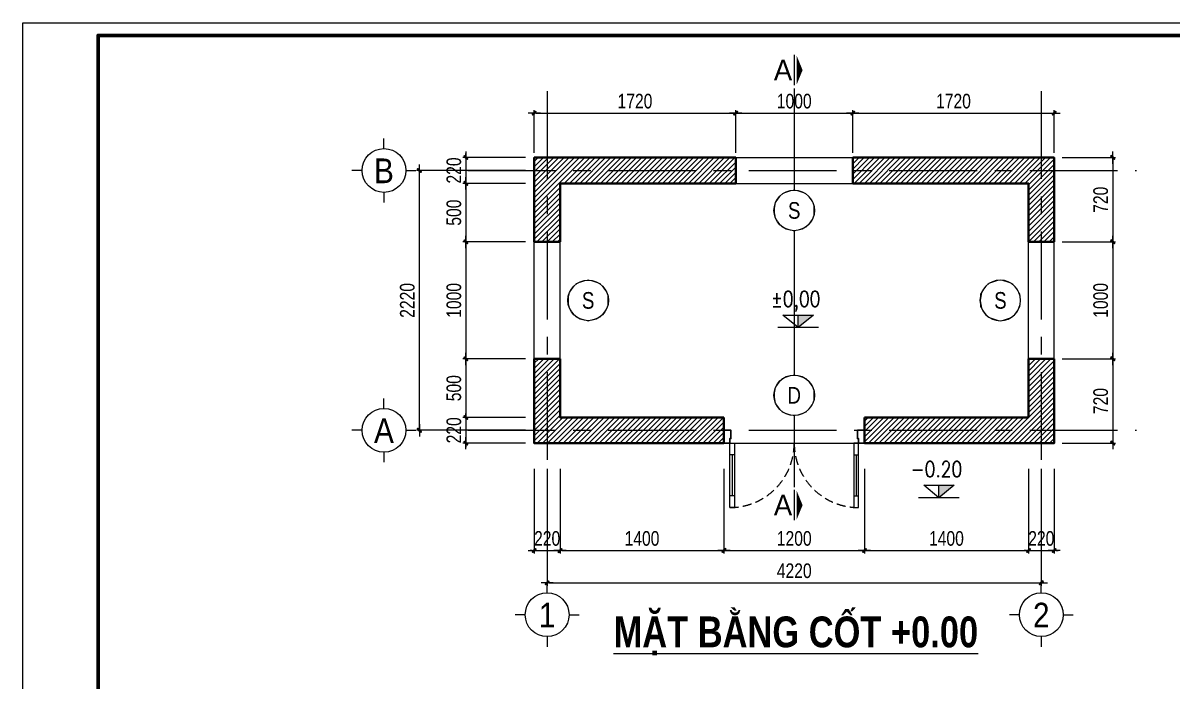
# Model space of a CAD drawing. Header units: millimetres. Extents: x 3320094 to 3411034, y 113561 to 144305.
# Drawn here: x 3366133 to 3375946, y 138682 to 144305 of the extents above; entities that cross this region are included whole.
import ezdxf
from ezdxf.enums import TextEntityAlignment as Align

# ---------------------------------------------------------------- set-up
doc = ezdxf.new("R2010")
doc.units = ezdxf.units.MM
doc.header["$LTSCALE"] = 600
doc.header["$MEASUREMENT"] = 0
doc.header["$PDMODE"] = 32
for name, pattern in [('CENTER', [2, 1.25, -0.25, 0.25, -0.25]), ('HIDDEN', [0.375, 0.25, -0.125]), ('HIDDEN2', [0.1875, 0.125, -0.0625])]:
    doc.linetypes.add(name, pattern=pattern)
doc.layers.get('0').update_dxf_attribs({"lineweight": 0})
doc.layers.get('Defpoints').update_dxf_attribs({"lineweight": 0})
for name, color, linetype, lineweight in [('03', 252, 'Continuous', 30), ('cat1', 30, 'Continuous', 40), ('hatch1 @ 1', 136, 'Continuous', 9), ('Khungten_LCDI', 7, 'Continuous', 5), ('LC ISO', 153, 'Continuous', 13), ('LC Khac', 4, 'Continuous', 9), ('LC MANH DUT', 35, 'HIDDEN', 5), ('LC Net manh', 239, 'Continuous', 5), ('LC Net thay', 7, 'Continuous', 25), ('LC Text1', 3, 'Continuous', 20), ('LC Text2', 7, 'Continuous', 18), ('thay1', 63, 'Continuous', 18), ('truc', 76, 'CENTER', 9)]:
    doc.layers.add(name, color=color, linetype=linetype, lineweight=lineweight)
doc.layers.add('DIM', color=1, linetype='Continuous')
doc.styles.add('General text 2', font='arial.ttf')
doc.styles.add('HOATBIF', font='hoatbif.shx', dxfattribs={"width": 0.8})
doc.styles.add('Khungten', font='VHAVAN.TTF', dxfattribs={"width": 0.9, "height": 5000})
doc.styles.add('LC 1', font='VHAVANB.TTF')
doc.styles.add('LC3', font='VHARIALB.TTF', dxfattribs={"width": 0.8})
doc.styles.add('T1', font='Vnsimli.shx', dxfattribs={"width": 0.8})
doc.styles.add('Title', font='VHBLACK.TTF', dxfattribs={"width": 0.8})
doc.dimstyles.new('1-100(1-50)', dxfattribs={"dimscale": 50, "dimtxt": 2.5, "dimasz": 0.35, "dimexe": 0.5, "dimexo": 0, "dimgap": 0.8, "dimtad": 1, "dimdec": 0, "dimzin": 0, "dimdsep": 46, "dimtxsty": 'HOATBIF', "dimblk1": 'DOT', "dimblk2": 'DOT', "dimsah": 1, "dimcen": -1, "dimdle": 1, "dimclrd": 256, "dimclre": 256, "dimclrt": 4, "dimadec": 3, "dimazin": 2, "dimtfac": 0.333333, "dimtdec": 0, "dimtix": 1, "dimtmove": 2, "dimatfit": 3, "dimldrblk": 'DOT', "dimfxl": 1, "dimtvp": 0.833333, "dimtolj": 1, "dimtzin": 0, "dimarcsym": 0})

# ---------------------------------------------------------------- blocks, each defined once
blk = doc.blocks.new('*U80')
for p, q in [((-450, 1110), (-450, 1150)), ((-100, 1130), (-450, 1130)), ((-100, 1110), (-100, 1150)), ((-450, 90), (-450, 50)), ((-100, 70), (-450, 70)), ((-100, 90), (-100, 50))]:
    blk.add_line(p, q)
for points in [[(0, 1150), (0, 1110), (-550, 1110), (-550, 1150)], [(0, 50), (0, 90), (-550, 90), (-550, 50)]]:
    blk.add_lwpolyline(points, close=True)
at = {"linetype": 'HIDDEN2'}
for centre, start, end in [((0, 1150), 180.00004, 270), ((0, 50), 90, 179.99996)]:
    blk.add_arc(centre, 550, start, end, dxfattribs=at)
at = {"layer": '03'}
for points in [[(110, 1200), (110, 1140), (40, 1140), (40, 1150), (0, 1150), (0, 1200)], [(110, 0), (110, 60), (40, 60), (40, 50), (0, 50), (0, 0)]]:
    blk.add_lwpolyline(points, close=True, dxfattribs=at)
blk = doc.blocks.new('ha tang Nui Beo')
at = {"layer": 'Defpoints', "lineweight": 0}
blk.add_lwpolyline([(-1200, -14850), (-1200, 14850), (40800, 14850), (40800, -14850)], close=True, dxfattribs=at)
at = {"layer": 'Khungten_LCDI', "color": 5, "lineweight": 60}
blk.add_lwpolyline([(0, -14650), (0, 14650), (40600, 14650), (40600, -14650)], close=True, dxfattribs=at)
at = {"color": 7, "style": 'Khungten', "width": 0.8}
for tag, p in [('REVISION', (39499, -10746)), ('NGAYHT', (39546, -11609))]:
    blk.add_attdef(tag, text='', height=200, dxfattribs=at).set_placement(p, align=Align.CENTER)
at = {"layer": 'LC Text1', "style": 'Title', "width": 3.882085}
for tag, p, p2 in [('TENBANVE1', (36913, -8886), (40339, -8886)), ('TENBANVE2', (36913, -9562), (40339, -9562))]:
    blk.add_attdef(tag, text='', height=250, dxfattribs=at).set_placement(p, p2, align=Align.FIT)
at = {"layer": 'LC Text1', "style": 'Title', "width": 0.7}
blk.add_attdef('SOBANVE', text='', height=250, dxfattribs=at).set_placement((39562, -13896), align=Align.CENTER)
blk = doc.blocks.new('DOT')
at = {"layer": 'DIM'}
for p, q in [((-3, 0), (3, 0)), ((-1, -1), (1, 1))]:
    blk.add_line(p, q, dxfattribs=at)
blk.add_lwpolyline([(0.5, 1), (-1, -0.5), (-0.5, -1), (1, 0.5)], close=True, dxfattribs=at)
blk = doc.blocks.new('*D81')
at = {"layer": 'Defpoints', "color": 0, "transparency": 16777216}
for p in [(3370499.2, 140494.1), (3370719.2, 140494.1), (3370719.2, 139797.6)]:
    blk.add_point(p, dxfattribs=at)
at = {"layer": 'DIM', "lineweight": -2, "transparency": 16777216}
for p, q in [((3370499.2, 140494.1), (3370499.2, 139772.6)), ((3370719.2, 140494.1), (3370719.2, 139772.6)), ((3370481.7, 139797.6), (3370464.2, 139797.6)), ((3370499.2, 139797.6), (3370719.2, 139797.6)), ((3370736.7, 139797.6), (3370754.2, 139797.6))]:
    blk.add_line(p, q, dxfattribs=at)
at = {"layer": 'DIM', "lineweight": -2, "transparency": 16777216, "xscale": 17.5, "yscale": 17.5, "zscale": 17.5}
blk.add_blockref('DOT', (3370499.2, 139797.6), dxfattribs=at)
at = {"layer": 'DIM', "lineweight": -2, "transparency": 16777216, "xscale": 17.5, "yscale": 17.5, "zscale": 17.5, "rotation": 180}
blk.add_blockref('DOT', (3370719.2, 139797.6), dxfattribs=at)
at = {"layer": 'DIM', "color": 4, "transparency": 16777216, "insert": (3370609.2, 139900.1), "char_height": 125, "attachment_point": 5, "style": 'HOATBIF'}
blk.add_mtext('\\A1;220', dxfattribs=at)
blk = doc.blocks.new('_Dot')
at = {"color": 0, "linetype": 'ByBlock', "lineweight": -2}
blk.add_line((-0.5, 0), (-1, 0), dxfattribs=at)
at = {"color": 0, "linetype": 'ByBlock', "const_width": 0.5}
blk.add_lwpolyline([(-0.25, 0, 1), (0.25, 0, 1)], format="xyb", close=True, dxfattribs=at)
blk = doc.blocks.new('*D82')
at = {"layer": 'Defpoints', "color": 0, "transparency": 16777216}
for p in [(3370719.2, 140494.1), (3372119.2, 140494.1), (3372119.2, 139797.6)]:
    blk.add_point(p, dxfattribs=at)
at = {"layer": 'DIM', "lineweight": -2, "transparency": 16777216}
for p, q in [((3370719.2, 140494.1), (3370719.2, 139772.6)), ((3372119.2, 140494.1), (3372119.2, 139772.6)), ((3370736.7, 139797.6), (3372101.7, 139797.6))]:
    blk.add_line(p, q, dxfattribs=at)
at = {"layer": 'DIM', "lineweight": -2, "transparency": 16777216, "xscale": 17.5, "yscale": 17.5, "zscale": 17.5, "rotation": 180}
blk.add_blockref('DOT', (3370719.2, 139797.6), dxfattribs=at)
at = {"layer": 'DIM', "lineweight": -2, "transparency": 16777216, "xscale": 17.5, "yscale": 17.5, "zscale": 17.5}
blk.add_blockref('DOT', (3372119.2, 139797.6), dxfattribs=at)
at = {"layer": 'DIM', "color": 4, "transparency": 16777216, "insert": (3371419.2, 139900.1), "char_height": 125, "attachment_point": 5, "style": 'HOATBIF'}
blk.add_mtext('\\A1;1400', dxfattribs=at)
blk = doc.blocks.new('*D83')
at = {"layer": 'Defpoints', "color": 0, "transparency": 16777216}
for p in [(3372119.2, 140494.1), (3373319.2, 140494.1), (3373319.2, 139797.6)]:
    blk.add_point(p, dxfattribs=at)
at = {"layer": 'DIM', "lineweight": -2, "transparency": 16777216}
for p, q in [((3372119.2, 140494.1), (3372119.2, 139772.6)), ((3373319.2, 140494.1), (3373319.2, 139772.6)), ((3372136.7, 139797.6), (3373301.7, 139797.6))]:
    blk.add_line(p, q, dxfattribs=at)
at = {"layer": 'DIM', "lineweight": -2, "transparency": 16777216, "xscale": 17.5, "yscale": 17.5, "zscale": 17.5, "rotation": 180}
blk.add_blockref('DOT', (3372119.2, 139797.6), dxfattribs=at)
at = {"layer": 'DIM', "lineweight": -2, "transparency": 16777216, "xscale": 17.5, "yscale": 17.5, "zscale": 17.5}
blk.add_blockref('DOT', (3373319.2, 139797.6), dxfattribs=at)
at = {"layer": 'DIM', "color": 4, "transparency": 16777216, "insert": (3372719.2, 139900.1), "char_height": 125, "attachment_point": 5, "style": 'HOATBIF'}
blk.add_mtext('\\A1;1200', dxfattribs=at)
blk = doc.blocks.new('*D84')
at = {"layer": 'Defpoints', "color": 0, "transparency": 16777216}
for p in [(3373319.2, 140494.1), (3374719.2, 140494.1), (3374719.2, 139797.6)]:
    blk.add_point(p, dxfattribs=at)
at = {"layer": 'DIM', "lineweight": -2, "transparency": 16777216}
for p, q in [((3373319.2, 140494.1), (3373319.2, 139772.6)), ((3374719.2, 140494.1), (3374719.2, 139772.6)), ((3373336.7, 139797.6), (3374701.7, 139797.6))]:
    blk.add_line(p, q, dxfattribs=at)
at = {"layer": 'DIM', "lineweight": -2, "transparency": 16777216, "xscale": 17.5, "yscale": 17.5, "zscale": 17.5, "rotation": 180}
blk.add_blockref('DOT', (3373319.2, 139797.6), dxfattribs=at)
at = {"layer": 'DIM', "lineweight": -2, "transparency": 16777216, "xscale": 17.5, "yscale": 17.5, "zscale": 17.5}
blk.add_blockref('DOT', (3374719.2, 139797.6), dxfattribs=at)
at = {"layer": 'DIM', "color": 4, "transparency": 16777216, "insert": (3374019.2, 139900.1), "char_height": 125, "attachment_point": 5, "style": 'HOATBIF'}
blk.add_mtext('\\A1;1400', dxfattribs=at)
blk = doc.blocks.new('*D85')
at = {"layer": 'Defpoints', "color": 0, "transparency": 16777216}
for p in [(3374719.2, 140494.1), (3374939.2, 140494.1), (3374939.2, 139797.6)]:
    blk.add_point(p, dxfattribs=at)
at = {"layer": 'DIM', "lineweight": -2, "transparency": 16777216}
for p, q in [((3374719.2, 140494.1), (3374719.2, 139772.6)), ((3374939.2, 140494.1), (3374939.2, 139772.6)), ((3374701.7, 139797.6), (3374684.2, 139797.6)), ((3374719.2, 139797.6), (3374939.2, 139797.6)), ((3374956.7, 139797.6), (3374974.2, 139797.6))]:
    blk.add_line(p, q, dxfattribs=at)
at = {"layer": 'DIM', "lineweight": -2, "transparency": 16777216, "xscale": 17.5, "yscale": 17.5, "zscale": 17.5}
blk.add_blockref('DOT', (3374719.2, 139797.6), dxfattribs=at)
at = {"layer": 'DIM', "lineweight": -2, "transparency": 16777216, "xscale": 17.5, "yscale": 17.5, "zscale": 17.5, "rotation": 180}
blk.add_blockref('DOT', (3374939.2, 139797.6), dxfattribs=at)
at = {"layer": 'DIM', "color": 4, "transparency": 16777216, "insert": (3374829.2, 139900.1), "char_height": 125, "attachment_point": 5, "style": 'HOATBIF'}
blk.add_mtext('\\A1;220', dxfattribs=at)
blk = doc.blocks.new('*D86')
at = {"layer": 'Defpoints', "color": 0, "transparency": 16777216}
for p in [(3370609.2, 140494.1), (3374829.2, 140494.1), (3374829.2, 139521.6)]:
    blk.add_point(p, dxfattribs=at)
at = {"layer": 'DIM', "lineweight": -2, "transparency": 16777216}
for p, q in [((3370609.2, 140494.1), (3370609.2, 139496.6)), ((3374829.2, 140494.1), (3374829.2, 139496.6)), ((3370626.7, 139521.6), (3374811.7, 139521.6))]:
    blk.add_line(p, q, dxfattribs=at)
at = {"layer": 'DIM', "lineweight": -2, "transparency": 16777216, "xscale": 17.5, "yscale": 17.5, "zscale": 17.5, "rotation": 180}
blk.add_blockref('DOT', (3370609.2, 139521.6), dxfattribs=at)
at = {"layer": 'DIM', "lineweight": -2, "transparency": 16777216, "xscale": 17.5, "yscale": 17.5, "zscale": 17.5}
blk.add_blockref('DOT', (3374829.2, 139521.6), dxfattribs=at)
at = {"layer": 'DIM', "color": 4, "transparency": 16777216, "insert": (3372719.2, 139624.1), "char_height": 125, "attachment_point": 5, "style": 'HOATBIF'}
blk.add_mtext('\\A1;4220', dxfattribs=at)
blk = doc.blocks.new('*D87')
at = {"layer": 'Defpoints', "color": 0, "transparency": 16777216}
for p in [(3372219.2, 143534.1), (3370499.2, 143196.6), (3372219.2, 143196.6)]:
    blk.add_point(p, dxfattribs=at)
at = {"layer": 'DIM', "lineweight": -2, "transparency": 16777216}
for p, q in [((3370499.2, 143196.6), (3370499.2, 143559.1)), ((3370516.7, 143534.1), (3372201.7, 143534.1)), ((3372219.2, 143196.6), (3372219.2, 143559.1))]:
    blk.add_line(p, q, dxfattribs=at)
at = {"layer": 'DIM', "lineweight": -2, "transparency": 16777216, "xscale": 17.5, "yscale": 17.5, "zscale": 17.5, "rotation": 180}
blk.add_blockref('DOT', (3370499.2, 143534.1), dxfattribs=at)
at = {"layer": 'DIM', "lineweight": -2, "transparency": 16777216, "xscale": 17.5, "yscale": 17.5, "zscale": 17.5}
blk.add_blockref('DOT', (3372219.2, 143534.1), dxfattribs=at)
at = {"layer": 'DIM', "color": 4, "transparency": 16777216, "insert": (3371359.2, 143636.6), "char_height": 125, "attachment_point": 5, "style": 'HOATBIF'}
blk.add_mtext('\\A1;1720', dxfattribs=at)
blk = doc.blocks.new('*D88')
at = {"layer": 'Defpoints', "color": 0, "transparency": 16777216}
for p in [(3373219.2, 143534.1), (3372219.2, 143196.6), (3373219.2, 143196.6)]:
    blk.add_point(p, dxfattribs=at)
at = {"layer": 'DIM', "lineweight": -2, "transparency": 16777216}
for p, q in [((3372219.2, 143196.6), (3372219.2, 143559.1)), ((3372236.7, 143534.1), (3373201.7, 143534.1)), ((3373219.2, 143196.6), (3373219.2, 143559.1))]:
    blk.add_line(p, q, dxfattribs=at)
at = {"layer": 'DIM', "lineweight": -2, "transparency": 16777216, "xscale": 17.5, "yscale": 17.5, "zscale": 17.5, "rotation": 180}
blk.add_blockref('DOT', (3372219.2, 143534.1), dxfattribs=at)
at = {"layer": 'DIM', "lineweight": -2, "transparency": 16777216, "xscale": 17.5, "yscale": 17.5, "zscale": 17.5}
blk.add_blockref('DOT', (3373219.2, 143534.1), dxfattribs=at)
at = {"layer": 'DIM', "color": 4, "transparency": 16777216, "insert": (3372719.2, 143636.6), "char_height": 125, "attachment_point": 5, "style": 'HOATBIF'}
blk.add_mtext('\\A1;1000', dxfattribs=at)
blk = doc.blocks.new('*D89')
at = {"layer": 'Defpoints', "color": 0, "transparency": 16777216}
for p in [(3374939.2, 143534.1), (3373219.2, 143196.6), (3374939.2, 143196.6)]:
    blk.add_point(p, dxfattribs=at)
at = {"layer": 'DIM', "lineweight": -2, "transparency": 16777216}
for p, q in [((3373219.2, 143196.6), (3373219.2, 143559.1)), ((3373236.7, 143534.1), (3374921.7, 143534.1)), ((3374939.2, 143196.6), (3374939.2, 143559.1))]:
    blk.add_line(p, q, dxfattribs=at)
at = {"layer": 'DIM', "lineweight": -2, "transparency": 16777216, "xscale": 17.5, "yscale": 17.5, "zscale": 17.5, "rotation": 180}
blk.add_blockref('DOT', (3373219.2, 143534.1), dxfattribs=at)
at = {"layer": 'DIM', "lineweight": -2, "transparency": 16777216, "xscale": 17.5, "yscale": 17.5, "zscale": 17.5}
blk.add_blockref('DOT', (3374939.2, 143534.1), dxfattribs=at)
at = {"layer": 'DIM', "color": 4, "transparency": 16777216, "insert": (3374079.2, 143636.6), "char_height": 125, "attachment_point": 5, "style": 'HOATBIF'}
blk.add_mtext('\\A1;1720', dxfattribs=at)
blk = doc.blocks.new('*D90')
at = {"layer": 'Defpoints', "color": 0, "transparency": 16777216}
for p in [(3370425.2, 143154.6), (3369915.2, 142934.6), (3370425.2, 142934.6)]:
    blk.add_point(p, dxfattribs=at)
at = {"layer": 'DIM', "lineweight": -2, "transparency": 16777216}
for p, q in [((3369915.2, 143172.1), (3369915.2, 143189.6)), ((3370425.2, 143154.6), (3369890.2, 143154.6)), ((3369915.2, 143154.6), (3369915.2, 142934.6)), ((3370425.2, 142934.6), (3369890.2, 142934.6)), ((3369915.2, 142917.1), (3369915.2, 142899.6))]:
    blk.add_line(p, q, dxfattribs=at)
at = {"layer": 'DIM', "lineweight": -2, "transparency": 16777216, "xscale": 17.5, "yscale": 17.5, "zscale": 17.5}
for p, rotation in [((3369915.2, 143154.6), 270), ((3369915.2, 142934.6), 90)]:
    blk.add_blockref('DOT', p, dxfattribs=dict(at, rotation=rotation))
at = {"layer": 'DIM', "color": 4, "transparency": 16777216, "insert": (3369812.7, 143044.6), "char_height": 125, "attachment_point": 5, "rotation": 90, "style": 'HOATBIF'}
blk.add_mtext('\\A1;220', dxfattribs=at)
blk = doc.blocks.new('*D91')
at = {"layer": 'Defpoints', "color": 0, "transparency": 16777216}
for p in [(3370425.2, 142934.6), (3369915.2, 142434.6), (3370425.2, 142434.6)]:
    blk.add_point(p, dxfattribs=at)
at = {"layer": 'DIM', "lineweight": -2, "transparency": 16777216}
for p, q in [((3370425.2, 142934.6), (3369890.2, 142934.6)), ((3369915.2, 142917.1), (3369915.2, 142452.1)), ((3370425.2, 142434.6), (3369890.2, 142434.6))]:
    blk.add_line(p, q, dxfattribs=at)
at = {"layer": 'DIM', "lineweight": -2, "transparency": 16777216, "xscale": 17.5, "yscale": 17.5, "zscale": 17.5}
for p, rotation in [((3369915.2, 142934.6), 90), ((3369915.2, 142434.6), 270)]:
    blk.add_blockref('DOT', p, dxfattribs=dict(at, rotation=rotation))
at = {"layer": 'DIM', "color": 4, "transparency": 16777216, "insert": (3369812.7, 142684.6), "char_height": 125, "attachment_point": 5, "rotation": 90, "style": 'HOATBIF'}
blk.add_mtext('\\A1;500', dxfattribs=at)
blk = doc.blocks.new('*D92')
at = {"layer": 'Defpoints', "color": 0, "transparency": 16777216}
for p in [(3370425.2, 142434.6), (3369915.2, 141434.6), (3370425.2, 141434.6)]:
    blk.add_point(p, dxfattribs=at)
at = {"layer": 'DIM', "lineweight": -2, "transparency": 16777216}
for p, q in [((3370425.2, 142434.6), (3369890.2, 142434.6)), ((3369915.2, 142417.1), (3369915.2, 141452.1)), ((3370425.2, 141434.6), (3369890.2, 141434.6))]:
    blk.add_line(p, q, dxfattribs=at)
at = {"layer": 'DIM', "lineweight": -2, "transparency": 16777216, "xscale": 17.5, "yscale": 17.5, "zscale": 17.5}
for p, rotation in [((3369915.2, 142434.6), 90), ((3369915.2, 141434.6), 270)]:
    blk.add_blockref('DOT', p, dxfattribs=dict(at, rotation=rotation))
at = {"layer": 'DIM', "color": 4, "transparency": 16777216, "insert": (3369812.7, 141934.6), "char_height": 125, "attachment_point": 5, "rotation": 90, "style": 'HOATBIF'}
blk.add_mtext('\\A1;1000', dxfattribs=at)
blk = doc.blocks.new('*D93')
at = {"layer": 'Defpoints', "color": 0, "transparency": 16777216}
for p in [(3370425.2, 141434.6), (3369915.2, 140934.6), (3370425.2, 140934.6)]:
    blk.add_point(p, dxfattribs=at)
at = {"layer": 'DIM', "lineweight": -2, "transparency": 16777216}
for p, q in [((3370425.2, 141434.6), (3369890.2, 141434.6)), ((3369915.2, 141417.1), (3369915.2, 140952.1)), ((3370425.2, 140934.6), (3369890.2, 140934.6))]:
    blk.add_line(p, q, dxfattribs=at)
at = {"layer": 'DIM', "lineweight": -2, "transparency": 16777216, "xscale": 17.5, "yscale": 17.5, "zscale": 17.5}
for p, rotation in [((3369915.2, 141434.6), 90), ((3369915.2, 140934.6), 270)]:
    blk.add_blockref('DOT', p, dxfattribs=dict(at, rotation=rotation))
at = {"layer": 'DIM', "color": 4, "transparency": 16777216, "insert": (3369812.7, 141184.6), "char_height": 125, "attachment_point": 5, "rotation": 90, "style": 'HOATBIF'}
blk.add_mtext('\\A1;500', dxfattribs=at)
blk = doc.blocks.new('*D94')
at = {"layer": 'Defpoints', "color": 0, "transparency": 16777216}
for p in [(3370425.2, 140934.6), (3369915.2, 140714.6), (3370425.2, 140714.6)]:
    blk.add_point(p, dxfattribs=at)
at = {"layer": 'DIM', "lineweight": -2, "transparency": 16777216}
for p, q in [((3370425.2, 140934.6), (3369890.2, 140934.6)), ((3369915.2, 140952.1), (3369915.2, 140969.6)), ((3369915.2, 140934.6), (3369915.2, 140714.6)), ((3370425.2, 140714.6), (3369890.2, 140714.6)), ((3369915.2, 140697.1), (3369915.2, 140679.6))]:
    blk.add_line(p, q, dxfattribs=at)
at = {"layer": 'DIM', "lineweight": -2, "transparency": 16777216, "xscale": 17.5, "yscale": 17.5, "zscale": 17.5}
for p, rotation in [((3369915.2, 140934.6), 270), ((3369915.2, 140714.6), 90)]:
    blk.add_blockref('DOT', p, dxfattribs=dict(at, rotation=rotation))
at = {"layer": 'DIM', "color": 4, "transparency": 16777216, "insert": (3369812.7, 140824.6), "char_height": 125, "attachment_point": 5, "rotation": 90, "style": 'HOATBIF'}
blk.add_mtext('\\A1;220', dxfattribs=at)
blk = doc.blocks.new('*D95')
at = {"layer": 'Defpoints', "color": 0, "transparency": 16777216}
for p in [(3369517.7, 143044.6), (3370425.2, 143044.6), (3370425.2, 140824.6)]:
    blk.add_point(p, dxfattribs=at)
at = {"layer": 'DIM', "lineweight": -2, "transparency": 16777216}
for p, q in [((3370425.2, 143044.6), (3369492.7, 143044.6)), ((3369517.7, 140842.1), (3369517.7, 143027.1)), ((3370425.2, 140824.6), (3369492.7, 140824.6))]:
    blk.add_line(p, q, dxfattribs=at)
at = {"layer": 'DIM', "lineweight": -2, "transparency": 16777216, "xscale": 17.5, "yscale": 17.5, "zscale": 17.5}
for p, rotation in [((3369517.7, 143044.6), 90), ((3369517.7, 140824.6), 270)]:
    blk.add_blockref('DOT', p, dxfattribs=dict(at, rotation=rotation))
at = {"layer": 'DIM', "color": 4, "transparency": 16777216, "insert": (3369415.2, 141934.6), "char_height": 125, "attachment_point": 5, "rotation": 90, "style": 'HOATBIF'}
blk.add_mtext('\\A1;2220', dxfattribs=at)
blk = doc.blocks.new('*D96')
at = {"layer": 'Defpoints', "color": 0, "transparency": 16777216}
for p in [(3375006.2, 143154.6), (3375006.2, 142434.6), (3375439.2, 142434.6)]:
    blk.add_point(p, dxfattribs=at)
at = {"layer": 'DIM', "lineweight": -2, "transparency": 16777216}
for p, q in [((3375006.2, 143154.6), (3375464.2, 143154.6)), ((3375439.2, 143137.1), (3375439.2, 142452.1)), ((3375006.2, 142434.6), (3375464.2, 142434.6))]:
    blk.add_line(p, q, dxfattribs=at)
at = {"layer": 'DIM', "lineweight": -2, "transparency": 16777216, "xscale": 17.5, "yscale": 17.5, "zscale": 17.5}
for p, rotation in [((3375439.2, 143154.6), 90), ((3375439.2, 142434.6), 270)]:
    blk.add_blockref('DOT', p, dxfattribs=dict(at, rotation=rotation))
at = {"layer": 'DIM', "color": 4, "transparency": 16777216, "insert": (3375336.7, 142794.6), "char_height": 125, "attachment_point": 5, "rotation": 90, "style": 'HOATBIF'}
blk.add_mtext('\\A1;720', dxfattribs=at)
blk = doc.blocks.new('*D97')
at = {"layer": 'Defpoints', "color": 0, "transparency": 16777216}
for p in [(3375006.2, 142434.6), (3375006.2, 141434.6), (3375439.2, 141434.6)]:
    blk.add_point(p, dxfattribs=at)
at = {"layer": 'DIM', "lineweight": -2, "transparency": 16777216}
for p, q in [((3375006.2, 142434.6), (3375464.2, 142434.6)), ((3375439.2, 142417.1), (3375439.2, 141452.1)), ((3375006.2, 141434.6), (3375464.2, 141434.6))]:
    blk.add_line(p, q, dxfattribs=at)
at = {"layer": 'DIM', "lineweight": -2, "transparency": 16777216, "xscale": 17.5, "yscale": 17.5, "zscale": 17.5}
for p, rotation in [((3375439.2, 142434.6), 90), ((3375439.2, 141434.6), 270)]:
    blk.add_blockref('DOT', p, dxfattribs=dict(at, rotation=rotation))
at = {"layer": 'DIM', "color": 4, "transparency": 16777216, "insert": (3375336.7, 141934.6), "char_height": 125, "attachment_point": 5, "rotation": 90, "style": 'HOATBIF'}
blk.add_mtext('\\A1;1000', dxfattribs=at)
blk = doc.blocks.new('*D98')
at = {"layer": 'Defpoints', "color": 0, "transparency": 16777216}
for p in [(3375006.2, 141434.6), (3375006.2, 140714.6), (3375439.2, 140714.6)]:
    blk.add_point(p, dxfattribs=at)
at = {"layer": 'DIM', "lineweight": -2, "transparency": 16777216}
for p, q in [((3375006.2, 141434.6), (3375464.2, 141434.6)), ((3375439.2, 141417.1), (3375439.2, 140732.1)), ((3375006.2, 140714.6), (3375464.2, 140714.6))]:
    blk.add_line(p, q, dxfattribs=at)
at = {"layer": 'DIM', "lineweight": -2, "transparency": 16777216, "xscale": 17.5, "yscale": 17.5, "zscale": 17.5}
for p, rotation in [((3375439.2, 141434.6), 90), ((3375439.2, 140714.6), 270)]:
    blk.add_blockref('DOT', p, dxfattribs=dict(at, rotation=rotation))
at = {"layer": 'DIM', "color": 4, "transparency": 16777216, "insert": (3375336.7, 141074.6), "char_height": 125, "attachment_point": 5, "rotation": 90, "style": 'HOATBIF'}
blk.add_mtext('\\A1;720', dxfattribs=at)
blk = doc.blocks.new('Caodo1')
at = {"layer": 'LC Text1'}
blk.add_hatch(color=4, dxfattribs=at).paths.add_polyline_path([(0, 200), (0, 0), (243, 200)])
at = {"layer": 'LC Text1', "color": 4}
for p, q in [((0, 0), (0, 200)), ((324, 0), (-324, 0))]:
    blk.add_line(p, q, dxfattribs=at)
blk.add_lwpolyline([(-243, 200), (243, 200), (0, 0), (0, 0)], close=True, dxfattribs=at)
at = {"layer": 'LC Text1', "color": 4, "style": 'T1', "width": 0.8}
blk.add_attdef('%%P0,00', text='', height=250, dxfattribs=at).set_placement((-39, 460), align=Align.MIDDLE_CENTER)
blk = doc.blocks.new('TIEUDE1')
at = {"layer": 'LC Text2', "color": 7, "style": 'LC 1'}
blk.add_attdef('TIªU§Ò', text='', height=5, dxfattribs=at).set_placement((0, 0), align=Align.BOTTOM_CENTER)
blk.add_attdef('TL', text='', height=3, dxfattribs=at).set_placement((0, -2), align=Align.TOP_CENTER)
blk = doc.blocks.new('TTRUC')
at = {"layer": 'LC ISO'}
for p, q in [((0, 6.95), (0, 10.13)), ((-6.95, 0), (-10.13, 0)), ((6.95, 0), (10.13, 0)), ((0, -6.95), (0, -10.13))]:
    blk.add_line(p, q, dxfattribs=at)
at = {"layer": 'LC Net manh'}
blk.add_circle((0, 0), 6.95, dxfattribs=at)
blk = doc.blocks.new('*U145')
at = {"layer": 'LC Khac', "color": 1, "ltscale": 2}
for p, q in [((0, 485), (0, 0)), ((0, -6468), (0, -6953))]:
    blk.add_line(p, q, dxfattribs=at)
for points in [[(134, 243, 0, 471, 0), (37, 243, 275, 275, 0)], [(134, -6711, 0, 471, 0), (37, -6711, 275, 275, 0)]]:
    blk.add_lwpolyline(points, format="xyseb", dxfattribs=at)
at = {"layer": 'LC MANH DUT', "ltscale": 200}
blk.add_line((0, -49), (0, -6424), dxfattribs=at)
at = {"ltscale": 2, "style": 'LC 1'}
for p in [(-179, 243), (-179, -6711)]:
    blk.add_attdef('LC', text='', height=330, dxfattribs=at).set_placement(p, align=Align.MIDDLE_CENTER)
blk = doc.blocks.new('*U11')
at = {"layer": 'Defpoints'}
blk.add_lwpolyline([(0, 4.25), (-2.5, 3.44), (-4.04, 1.31), (-4.04, -1.31), (-2.5, -3.44), (0, -4.25), (2.5, -3.44), (4.04, -1.31), (4.04, 1.31), (2.5, 3.44)], close=True, dxfattribs=at)
at = {"layer": 'LC Text1', "style": 'General text 2', "width": 0.8, "flags": 8}
blk.add_attdef('SYMBOL', text='', height=3.5, dxfattribs=at).set_placement((0, 0), align=Align.MIDDLE_CENTER)
blk.add_wipeout([(0, 4.25), (-2.5, 3.44), (-4.04, 1.31), (-4.04, -1.31), (-2.5, -3.44), (0, -4.25), (2.5, -3.44), (4.04, -1.31), (4.04, 1.31), (2.5, 3.44)]).dxf.layer = 'Defpoints'
at = {"layer": 'LC ISO'}
blk.add_circle((0, 0), 4.25, dxfattribs=at)

msp = doc.modelspace()

# ---------------------------------------------------------------- hatches: boundary and pattern name
at = {"layer": 'hatch1 @ 1'}
h = msp.add_hatch(dxfattribs=at)
h.set_pattern_fill('ANSI31', color=256, scale=250, style=0)
h.set_pattern_definition([(45, (22876.673, -424.416), (-22.0970869, 22.0970869), [])])
h.paths.add_polyline_path([(3372219.2, 142934.6), (3372219.2, 143154.6), (3370499.2, 143154.6), (3370499.2, 142434.6), (3370719.2, 142434.6), (3370719.2, 142934.6)])
h.paths.add_polyline_path([(3374719.2, 142934.6), (3374719.2, 142434.6), (3374939.2, 142434.6), (3374939.2, 143154.6), (3373219.2, 143154.6), (3373219.2, 142934.6)])
h.paths.add_polyline_path([(3374939.2, 140714.6), (3374939.2, 141434.6), (3374719.2, 141434.6), (3374719.2, 140934.6), (3373319.2, 140934.6), (3373319.2, 140714.6)])
h.paths.add_polyline_path([(3370719.2, 140934.6), (3370719.2, 141434.6), (3370499.2, 141434.6), (3370499.2, 140714.6), (3372119.2, 140714.6), (3372119.2, 140824.6), (3372119.2, 140934.6)])

# ---------------------------------------------------------------- linework, layer by layer
at = {"layer": 'cat1'}
for p, q in [((3372219.2, 142934.6), (3372219.2, 143154.6)), ((3373219.2, 142934.6), (3373219.2, 143154.6)), ((3370719.2, 142434.6), (3370499.2, 142434.6)), ((3374719.2, 142434.6), (3374939.2, 142434.6)), ((3370719.2, 141434.6), (3370499.2, 141434.6)), ((3374719.2, 141434.6), (3374939.2, 141434.6)), ((3372119.2, 140714.6), (3372119.2, 140934.6)), ((3373319.2, 140714.6), (3373319.2, 140934.6))]:
    msp.add_line(p, q, dxfattribs=at)
for points in [[(3372219.2, 143154.6), (3370499.2, 143154.6), (3370499.2, 142434.6)], [(3374939.2, 142434.6), (3374939.2, 143154.6), (3373219.2, 143154.6)], [(3372219.2, 142934.6), (3370719.2, 142934.6), (3370719.2, 142434.6)], [(3374719.2, 142434.6), (3374719.2, 142934.6), (3373219.2, 142934.6)], [(3370499.2, 141434.6), (3370499.2, 140714.6), (3372119.2, 140714.6)], [(3370719.2, 141434.6), (3370719.2, 140934.6), (3372119.2, 140934.6)], [(3373319.2, 140934.6), (3374719.2, 140934.6), (3374719.2, 141434.6)], [(3373319.2, 140714.6), (3374939.2, 140714.6), (3374939.2, 141434.6)]]:
    msp.add_lwpolyline(points, dxfattribs=at)
at = {"layer": 'thay1', "ltscale": 2}
for p, q in [((3372219.2, 143154.6), (3373219.2, 143154.6)), ((3372219.2, 142934.6), (3373219.2, 142934.6)), ((3370499.2, 141434.6), (3370499.2, 142434.6)), ((3370719.2, 141434.6), (3370719.2, 142434.6)), ((3374719.2, 141434.6), (3374719.2, 142434.6)), ((3374939.2, 141434.6), (3374939.2, 142434.6)), ((3372119.2, 140714.6), (3373319.2, 140714.6))]:
    msp.add_line(p, q, dxfattribs=at)
at = {"layer": 'truc'}
for p, q in [((3370609.2, 143722.6), (3370609.2, 139531.1)), ((3374829.2, 143722.6), (3374829.2, 139531.1)), ((3369931.1, 143044.6), (3375641.2, 143044.6)), ((3369931.1, 140824.6), (3375641.2, 140824.6))]:
    msp.add_line(p, q, dxfattribs=at)

# ---------------------------------------------------------------- block references
ref = msp.add_blockref('*U145', (3372719.2, 143772.4), dxfattribs=dict(xscale=0.5345454406828181, yscale=0.5345454406828181, zscale=0.5345454406828181))
ref.add_attrib('LC', 'A', dxfattribs={"ltscale": 2, "height": 176.4, "style": 'LC 1'}).set_placement((3372623.7, 140185.3), align=Align.MIDDLE_CENTER)
ref.add_attrib('LC', 'A', dxfattribs={"ltscale": 2, "height": 176.4, "style": 'LC 1'}).set_placement((3372623.7, 143902.2), align=Align.MIDDLE_CENTER)
at = {"layer": 'LC ISO', "xscale": 26.93692599504913, "yscale": 26.93692599504913, "zscale": 26.93692599504913}
for p in [(3369215.3, 143044.6), (3369215.3, 140824.6), (3370609.2, 139248.7), (3374829.2, 139248.7)]:
    msp.add_blockref('TTRUC', p, dxfattribs=at)
at = {"layer": 'LC ISO', "ltscale": 2, "rotation": 90.00000000000001}
msp.add_blockref('*U80', (3373319.2, 140714.6), dxfattribs=at)
at = {"layer": 'LC Net thay', "xscale": 0.5345454406830862, "yscale": 0.5345454406830862, "zscale": 0.5345454406830862}
msp.add_blockref('ha tang Nui Beo', (3366774.1, 136367.1), dxfattribs=at)
at = {"layer": 'LC Text1'}
ref = msp.add_blockref('Caodo1', (3372752.7, 141702.1), dxfattribs=dict(at, xscale=0.5345454406828181, yscale=0.5345454406828181, zscale=0.5345454406828181))
ref.add_attrib('%%P0,00', '%%p0,00', dxfattribs={"layer": 'LC Text2', "height": 133.64, "style": 'T1', "width": 0.8}).set_placement((3372731.8, 141947.7), align=Align.MIDDLE_CENTER)
ref = msp.add_blockref('Caodo1', (3373954.7, 140247.6), dxfattribs=dict(at, xscale=0.5345454406828181, yscale=0.5345454406828181, zscale=0.5345454406828181))
ref.add_attrib('%%P0,00', '-0.20', dxfattribs={"layer": 'LC Text2', "height": 133.64, "style": 'T1', "width": 0.8}).set_placement((3373933.8, 140493.2), align=Align.MIDDLE_CENTER)
at = {"layer": 'LC Text2'}
ref = msp.add_blockref('TIEUDE1', (3372733.2, 138891.6), dxfattribs=dict(at, xscale=53.45454406838512, yscale=53.45454406838512, zscale=53.45454406838512))
ref.add_attrib('TIªU§Ò', '%%UmÆt b»ng cèt +0.00', dxfattribs={"color": 7, "height": 263.232, "style": 'LC3', "width": 0.8}).set_placement((3372733.2, 138891.6), align=Align.BOTTOM_CENTER)

# ---------------------------------------------------------------- texts
at = {"layer": 'LC Text1', "ltscale": 0.2, "style": 'LC 1', "width": 0.9}
for s, p in [('b', (3369215.3, 142873)), ('a', (3369215.3, 140653)), ('1', (3370609.2, 139077.1)), ('2', (3374829.2, 139077.1))]:
    msp.add_text(s, height=210.9, dxfattribs=at).set_placement(p, align=Align.BOTTOM_CENTER)

# ---------------------------------------------------------------- dimensions: what is measured, and where the dimension line sits
at = {"layer": 'DIM'}
for base, p1, p2, picture, middle in [((3372219.2, 143534.1), (3370499.2, 143196.6), (3372219.2, 143196.6), '*D87', (3371359.2, 143636.6)), ((3373219.2, 143534.1), (3372219.2, 143196.6), (3373219.2, 143196.6), '*D88', (3372719.2, 143636.6)), ((3374939.2, 143534.1), (3373219.2, 143196.6), (3374939.2, 143196.6), '*D89', (3374079.2, 143636.6)), ((3370719.2, 139797.6), (3370499.2, 140494.1), (3370719.2, 140494.1), '*D81', (3370609.2, 139900.1)), ((3374829.2, 139521.6), (3370609.2, 140494.1), (3374829.2, 140494.1), '*D86', (3372719.2, 139624.1)), ((3372119.2, 139797.6), (3370719.2, 140494.1), (3372119.2, 140494.1), '*D82', (3371419.2, 139900.1)), ((3373319.2, 139797.6), (3372119.2, 140494.1), (3373319.2, 140494.1), '*D83', (3372719.2, 139900.1)), ((3374719.2, 139797.6), (3373319.2, 140494.1), (3374719.2, 140494.1), '*D84', (3374019.2, 139900.1)), ((3374939.2, 139797.6), (3374719.2, 140494.1), (3374939.2, 140494.1), '*D85', (3374829.2, 139900.1))]:
    dim = msp.add_linear_dim(base=base, p1=p1, p2=p2, dimstyle='1-100(1-50)', dxfattribs=at)
    dim.commit()
    dim.dimension.update_dxf_attribs({"geometry": picture, "text_midpoint": middle})
for base, p1, p2, picture, middle in [((3369915.2, 142934.6), (3370425.2, 143154.6), (3370425.2, 142934.6), '*D90', (3369812.7, 143044.6)), ((3375439.2, 142434.6), (3375006.2, 143154.6), (3375006.2, 142434.6), '*D96', (3375336.7, 142794.6)), ((3369517.7, 143044.6), (3370425.2, 140824.6), (3370425.2, 143044.6), '*D95', (3369415.2, 141934.6)), ((3369915.2, 142434.6), (3370425.2, 142934.6), (3370425.2, 142434.6), '*D91', (3369812.7, 142684.6)), ((3369915.2, 141434.6), (3370425.2, 142434.6), (3370425.2, 141434.6), '*D92', (3369812.7, 141934.6)), ((3375439.2, 141434.6), (3375006.2, 142434.6), (3375006.2, 141434.6), '*D97', (3375336.7, 141934.6)), ((3369915.2, 140934.6), (3370425.2, 141434.6), (3370425.2, 140934.6), '*D93', (3369812.7, 141184.6)), ((3375439.2, 140714.6), (3375006.2, 141434.6), (3375006.2, 140714.6), '*D98', (3375336.7, 141074.6)), ((3369915.2, 140714.6), (3370425.2, 140934.6), (3370425.2, 140714.6), '*D94', (3369812.7, 140824.6))]:
    dim = msp.add_linear_dim(base=base, p1=p1, p2=p2, angle=90, dimstyle='1-100(1-50)', dxfattribs=at)
    dim.commit()
    dim.dimension.update_dxf_attribs({"geometry": picture, "text_midpoint": middle})

# ---------------------------------------------------------------- next in the draw order: block references
at = {"layer": 'LC Net manh'}
ref = msp.add_blockref('*U11', (3372719.2, 142703.4), dxfattribs=dict(at, xscale=40.75122888969109, yscale=40.75122888969109, zscale=40.75122888969109))
ref.add_attrib('SYMBOL', 'S', dxfattribs={"layer": 'LC Text1', "height": 142.6, "style": 'General text 2', "width": 0.8}).set_placement((3372719.2, 142703.4), align=Align.MIDDLE_CENTER)
ref = msp.add_blockref('*U11', (3370959.4, 141934.6), dxfattribs=dict(at, xscale=40.75122888969109, yscale=40.75122888969109, zscale=40.75122888969109))
ref.add_attrib('SYMBOL', 'S', dxfattribs={"layer": 'LC Text1', "height": 142.6, "style": 'General text 2', "width": 0.8}).set_placement((3370959.4, 141934.6), align=Align.MIDDLE_CENTER)
ref = msp.add_blockref('*U11', (3374478.9, 141934.6), dxfattribs=dict(at, xscale=-40.75122888969109, yscale=40.75122888969109, zscale=40.75122888969109, rotation=359.999999999637))
ref.add_attrib('SYMBOL', 'S', dxfattribs={"layer": 'LC Text1', "height": 142.6, "rotation": 360, "style": 'General text 2', "width": 0.8}).set_placement((3374480.1, 141934.6), align=Align.MIDDLE_CENTER)
ref = msp.add_blockref('*U11', (3372719.2, 141123.6), dxfattribs=dict(at, xscale=40.75122888969109, yscale=40.75122888969109, zscale=40.75122888969109))
ref.add_attrib('SYMBOL', 'D', dxfattribs={"layer": 'LC Text1', "height": 142.6, "style": 'General text 2', "width": 0.8}).set_placement((3372719.2, 141123.6), align=Align.MIDDLE_CENTER)

doc.saveas('drawing.dxf')
